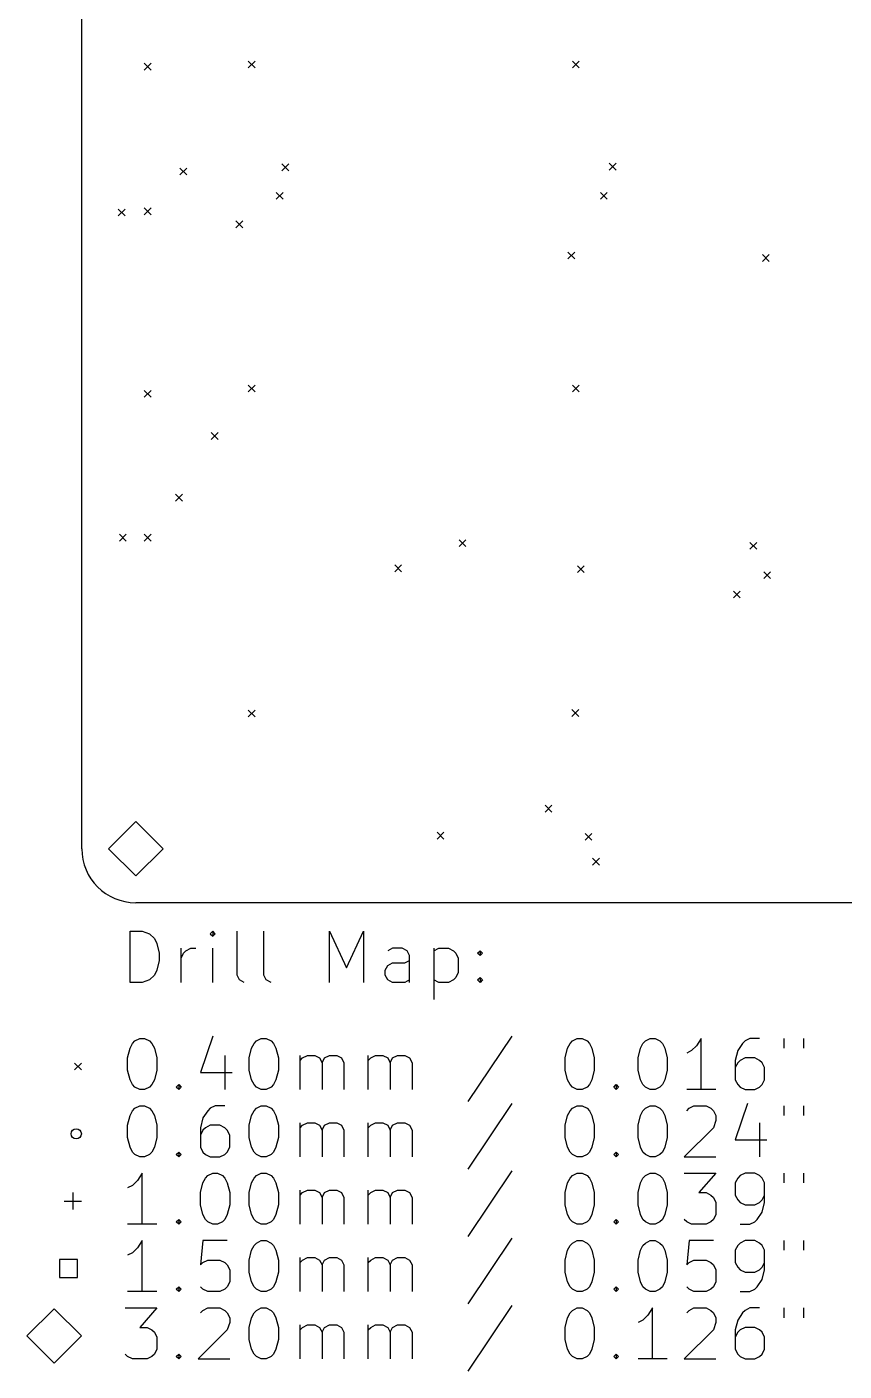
# Model space of a CAD drawing. Extents: x 40 to 137, y -218 to -60.
# Drawn here: x 40.5 to 88.5, y -218 to -139 of the extents above; entities that cross this region are included whole.
import ezdxf

# ---------------------------------------------------------------- set-up
doc = ezdxf.new("R2010")
doc.units = 0
doc.layers.add('BLACK', color=7, linetype='CONTINUOUS')

msp = doc.modelspace()

# ---------------------------------------------------------------- linework, layer by layer
at = {"layer": 'BLACK', "linetype": 'CONTINUOUS'}
for p, q in [((43.688, -187.325), (43.688, -62.738)), ((47.3615, -141.151), (47.7615, -141.551)), ((47.7615, -141.151), (47.3615, -141.551)), ((53.475, -141.024), (53.875, -141.424)), ((53.875, -141.024), (53.475, -141.424)), ((72.525, -141.024), (72.925, -141.424)), ((72.925, -141.024), (72.525, -141.424)), ((49.457, -147.31), (49.857, -147.71)), ((49.857, -147.31), (49.457, -147.71)), ((55.4514, -147.069), (55.8514, -147.469)), ((55.8514, -147.069), (55.4514, -147.469)), ((74.6919, -147.031), (75.0919, -147.431)), ((75.0919, -147.031), (74.6919, -147.431)), ((55.1212, -148.746), (55.5212, -149.146)), ((55.5212, -148.746), (55.1212, -149.146)), ((74.1712, -148.746), (74.5712, -149.146)), ((74.5712, -148.746), (74.1712, -149.146)), ((45.8375, -149.724), (46.2375, -150.124)), ((46.2375, -149.724), (45.8375, -150.124)), ((47.3615, -149.66), (47.7615, -150.06)), ((47.7615, -149.66), (47.3615, -150.06)), ((52.75, -150.422), (53.15, -150.822)), ((53.15, -150.422), (52.75, -150.822)), ((72.2662, -152.251), (72.6662, -152.651)), ((72.6662, -152.251), (72.2662, -152.651)), ((83.6962, -152.403), (84.0962, -152.803)), ((84.0962, -152.403), (83.6962, -152.803)), ((47.3615, -160.391), (47.7615, -160.791)), ((47.7615, -160.391), (47.3615, -160.791)), ((53.475, -160.074), (53.875, -160.474)), ((53.875, -160.074), (53.475, -160.474)), ((72.525, -160.074), (72.925, -160.474)), ((72.925, -160.074), (72.525, -160.474)), ((51.2985, -162.868), (51.6985, -163.268)), ((51.6985, -162.868), (51.2985, -163.268)), ((49.203, -166.487), (49.603, -166.887)), ((49.603, -166.487), (49.203, -166.887)), ((45.901, -168.837), (46.301, -169.237)), ((46.301, -168.837), (45.901, -169.237)), ((47.3615, -168.837), (47.7615, -169.237)), ((47.7615, -168.837), (47.3615, -169.237)), ((65.8654, -169.167), (66.2654, -169.567)), ((66.2654, -169.167), (65.8654, -169.567)), ((82.9596, -169.32), (83.3596, -169.72)), ((83.3596, -169.32), (82.9596, -169.72)), ((62.0808, -170.64), (62.4808, -171.04)), ((62.4808, -170.64), (62.0808, -171.04)), ((72.8198, -170.691), (73.2198, -171.091)), ((73.2198, -170.691), (72.8198, -171.091)), ((83.7724, -171.047), (84.1724, -171.447)), ((84.1724, -171.047), (83.7724, -171.447)), ((81.9944, -172.177), (82.3944, -172.577)), ((82.3944, -172.177), (81.9944, -172.577)), ((53.4702, -179.175), (53.8702, -179.575)), ((53.8702, -179.175), (53.4702, -179.575)), ((72.4948, -179.149), (72.8948, -179.549)), ((72.8948, -179.149), (72.4948, -179.549)), ((70.92, -184.775), (71.32, -185.175)), ((71.32, -184.775), (70.92, -185.175)), ((46.863, -185.725), (45.263, -187.325)), ((48.463, -187.325), (46.863, -185.725)), ((64.57, -186.363), (64.97, -186.763)), ((64.97, -186.363), (64.57, -186.763)), ((73.2695, -186.427), (73.6695, -186.826)), ((73.6695, -186.427), (73.2695, -186.826)), ((45.263, -187.325), (46.863, -188.925)), ((46.863, -188.925), (48.463, -187.325)), ((73.714, -187.887), (74.114, -188.287)), ((74.114, -187.887), (73.714, -188.287)), ((129.54, -190.5), (46.863, -190.5)), ((46.5273, -195.182), (46.5273, -192.182)), ((46.5273, -192.182), (47.2416, -192.182)), ((47.2416, -192.182), (47.6701, -192.325)), ((47.6701, -192.325), (47.9559, -192.611)), ((47.9559, -192.611), (48.0987, -192.896)), ((51.3844, -192.182), (51.2416, -192.325)), ((51.2416, -192.325), (51.3844, -192.468)), ((51.5273, -192.325), (51.3844, -192.182)), ((51.3844, -192.182), (51.3844, -192.468)), ((51.3844, -192.468), (51.5273, -192.325)), ((52.813, -194.754), (52.813, -192.182)), ((54.3844, -194.754), (54.3844, -192.182)), ((58.2416, -195.182), (58.2416, -192.182)), ((58.2416, -192.182), (59.2416, -194.325)), ((59.2416, -194.325), (60.2416, -192.182)), ((60.2416, -192.182), (60.2416, -195.182)), ((48.0987, -192.896), (48.2416, -193.468)), ((48.2416, -193.468), (48.2416, -193.896)), ((49.5273, -195.182), (49.5273, -193.182)), ((49.5273, -193.754), (49.6701, -193.468)), ((49.6701, -193.468), (49.813, -193.325)), ((49.813, -193.325), (50.0987, -193.182)), ((50.0987, -193.182), (50.3844, -193.182)), ((51.3844, -195.182), (51.3844, -193.182)), ((61.9559, -193.182), (61.6701, -193.325)), ((62.5273, -193.182), (61.9559, -193.182)), ((62.813, -193.325), (62.5273, -193.182)), ((62.9559, -193.611), (62.813, -193.325)), ((64.3844, -193.182), (64.3844, -196.182)), ((64.3844, -193.325), (64.6701, -193.182)), ((64.6701, -193.182), (65.2416, -193.182)), ((65.2416, -193.182), (65.5273, -193.325)), ((65.5273, -193.325), (65.6701, -193.468)), ((65.6701, -193.468), (65.813, -193.754)), ((66.9559, -193.468), (67.0987, -193.325)), ((67.0987, -193.611), (66.9559, -193.468)), ((67.0987, -193.325), (67.2416, -193.468)), ((67.0987, -193.325), (67.0987, -193.611)), ((67.2416, -193.468), (67.0987, -193.611)), ((48.2416, -193.896), (48.0987, -194.468)), ((61.5273, -194.468), (61.6701, -194.182)), ((61.6701, -194.182), (61.9559, -194.039)), ((61.9559, -194.039), (62.6701, -194.039)), ((62.6701, -194.039), (62.9559, -193.896)), ((62.9559, -195.182), (62.9559, -193.611)), ((65.813, -193.754), (65.813, -194.611)), ((47.2416, -195.182), (46.5273, -195.182)), ((47.6701, -195.039), (47.2416, -195.182)), ((47.9559, -194.754), (47.6701, -195.039)), ((48.0987, -194.468), (47.9559, -194.754)), ((52.9559, -195.039), (52.813, -194.754)), ((53.2416, -195.182), (52.9559, -195.039)), ((54.5273, -195.039), (54.3844, -194.754)), ((54.813, -195.182), (54.5273, -195.039)), ((61.5273, -194.754), (61.5273, -194.468)), ((61.6701, -195.039), (61.5273, -194.754)), ((61.9559, -195.182), (61.6701, -195.039)), ((62.6701, -195.182), (61.9559, -195.182)), ((62.9559, -195.039), (62.6701, -195.182)), ((64.6701, -195.182), (64.3844, -195.039)), ((65.2416, -195.182), (64.6701, -195.182)), ((65.5273, -195.039), (65.2416, -195.182)), ((65.6701, -194.896), (65.5273, -195.039)), ((65.813, -194.611), (65.6701, -194.896)), ((66.9559, -195.039), (67.0987, -194.896)), ((67.0987, -195.182), (66.9559, -195.039)), ((67.0987, -194.896), (67.2416, -195.039)), ((67.0987, -194.896), (67.0987, -195.182)), ((67.2416, -195.039), (67.0987, -195.182)), ((51.3844, -198.339), (50.6701, -200.482)), ((68.9559, -198.339), (66.3844, -202.196)), ((46.3844, -199.625), (46.5273, -199.054)), ((46.5273, -199.054), (46.6701, -198.768)), ((46.6701, -198.768), (46.813, -198.625)), ((46.813, -198.625), (47.0987, -198.482)), ((47.0987, -198.482), (47.3844, -198.482)), ((47.3844, -198.482), (47.6701, -198.625)), ((47.6701, -198.625), (47.813, -198.768)), ((47.813, -198.768), (47.9559, -199.054)), ((47.9559, -199.054), (48.0987, -199.625)), ((53.5273, -199.625), (53.6701, -199.054)), ((53.6701, -199.054), (53.813, -198.768)), ((53.813, -198.768), (53.9559, -198.625)), ((53.9559, -198.625), (54.2416, -198.482)), ((54.2416, -198.482), (54.5273, -198.482)), ((54.5273, -198.482), (54.813, -198.625)), ((54.813, -198.625), (54.9559, -198.768)), ((54.9559, -198.768), (55.0987, -199.054)), ((55.0987, -199.054), (55.2416, -199.625)), ((72.0987, -199.625), (72.2416, -199.054)), ((72.2416, -199.054), (72.3844, -198.768)), ((72.3844, -198.768), (72.5273, -198.625)), ((72.5273, -198.625), (72.813, -198.482)), ((72.813, -198.482), (73.0987, -198.482)), ((73.0987, -198.482), (73.3844, -198.625)), ((73.3844, -198.625), (73.5273, -198.768)), ((73.5273, -198.768), (73.6701, -199.054)), ((73.6701, -199.054), (73.813, -199.625)), ((76.3844, -199.625), (76.5273, -199.054)), ((76.5273, -199.054), (76.6701, -198.768)), ((76.6701, -198.768), (76.813, -198.625)), ((76.813, -198.625), (77.0987, -198.482)), ((77.0987, -198.482), (77.3844, -198.482)), ((77.3844, -198.482), (77.6701, -198.625)), ((77.6701, -198.625), (77.813, -198.768)), ((77.813, -198.768), (77.9559, -199.054)), ((77.9559, -199.054), (78.0987, -199.625)), ((79.813, -198.911), (79.5273, -199.196)), ((80.0987, -198.482), (79.813, -198.911)), ((80.0987, -201.482), (80.0987, -198.482)), ((82.5273, -198.768), (82.2416, -199.196)), ((82.6701, -198.625), (82.5273, -198.768)), ((82.9559, -198.482), (82.6701, -198.625)), ((83.5273, -198.482), (82.9559, -198.482)), ((84.9559, -198.482), (84.9559, -199.054)), ((86.0987, -198.482), (86.0987, -199.054)), ((43.263, -199.925), (43.663, -200.325)), ((43.663, -199.925), (43.263, -200.325)), ((46.3844, -200.339), (46.3844, -199.625)), ((48.0987, -199.625), (48.0987, -200.339)), ((52.0987, -199.482), (52.0987, -201.482)), ((53.5273, -200.339), (53.5273, -199.625)), ((55.2416, -199.625), (55.2416, -200.339)), ((56.5273, -201.482), (56.5273, -199.482)), ((56.5273, -199.768), (56.6701, -199.625)), ((56.6701, -199.625), (56.9559, -199.482)), ((56.9559, -199.482), (57.3844, -199.482)), ((57.3844, -199.482), (57.6701, -199.625)), ((57.6701, -199.625), (57.813, -199.911)), ((57.813, -199.911), (57.9559, -199.625)), ((57.813, -199.911), (57.813, -201.482)), ((57.9559, -199.625), (58.2416, -199.482)), ((58.2416, -199.482), (58.6701, -199.482)), ((58.6701, -199.482), (58.9559, -199.625)), ((58.9559, -199.625), (59.0987, -199.911)), ((59.0987, -199.911), (59.0987, -201.482)), ((60.5273, -201.482), (60.5273, -199.482)), ((60.5273, -199.768), (60.6701, -199.625)), ((60.6701, -199.625), (60.9559, -199.482)), ((60.9559, -199.482), (61.3844, -199.482)), ((61.3844, -199.482), (61.6701, -199.625)), ((61.6701, -199.625), (61.813, -199.911)), ((61.813, -199.911), (61.9559, -199.625)), ((61.813, -199.911), (61.813, -201.482)), ((61.9559, -199.625), (62.2416, -199.482)), ((62.2416, -199.482), (62.6701, -199.482)), ((62.6701, -199.482), (62.9559, -199.625)), ((62.9559, -199.625), (63.0987, -199.911)), ((63.0987, -199.911), (63.0987, -201.482)), ((72.0987, -200.339), (72.0987, -199.625)), ((73.813, -199.625), (73.813, -200.339)), ((76.3844, -200.339), (76.3844, -199.625)), ((78.0987, -199.625), (78.0987, -200.339)), ((79.5273, -199.196), (79.2416, -199.339)), ((82.2416, -199.196), (82.0987, -199.768)), ((82.0987, -199.768), (82.0987, -200.911)), ((82.2416, -199.911), (82.0987, -200.196)), ((82.3844, -199.768), (82.2416, -199.911)), ((82.6701, -199.625), (82.3844, -199.768)), ((83.2416, -199.625), (82.6701, -199.625)), ((83.5273, -199.768), (83.2416, -199.625)), ((83.6701, -199.911), (83.5273, -199.768)), ((83.813, -200.196), (83.6701, -199.911)), ((46.5273, -200.911), (46.3844, -200.339)), ((48.0987, -200.339), (47.9559, -200.911)), ((50.6701, -200.482), (52.5273, -200.482)), ((53.6701, -200.911), (53.5273, -200.339)), ((55.2416, -200.339), (55.0987, -200.911)), ((72.2416, -200.911), (72.0987, -200.339)), ((73.813, -200.339), (73.6701, -200.911)), ((76.5273, -200.911), (76.3844, -200.339)), ((78.0987, -200.339), (77.9559, -200.911)), ((83.813, -200.911), (83.813, -200.196)), ((46.6701, -201.196), (46.5273, -200.911)), ((46.813, -201.339), (46.6701, -201.196)), ((47.0987, -201.482), (46.813, -201.339)), ((47.3844, -201.482), (47.0987, -201.482)), ((47.6701, -201.339), (47.3844, -201.482)), ((47.813, -201.196), (47.6701, -201.339)), ((47.9559, -200.911), (47.813, -201.196)), ((49.2416, -201.339), (49.3844, -201.196)), ((49.3844, -201.482), (49.2416, -201.339)), ((49.3844, -201.196), (49.5273, -201.339)), ((49.3844, -201.196), (49.3844, -201.482)), ((49.5273, -201.339), (49.3844, -201.482)), ((53.813, -201.196), (53.6701, -200.911)), ((53.9559, -201.339), (53.813, -201.196)), ((54.2416, -201.482), (53.9559, -201.339)), ((54.5273, -201.482), (54.2416, -201.482)), ((54.813, -201.339), (54.5273, -201.482)), ((54.9559, -201.196), (54.813, -201.339)), ((55.0987, -200.911), (54.9559, -201.196)), ((72.3844, -201.196), (72.2416, -200.911)), ((72.5273, -201.339), (72.3844, -201.196)), ((72.813, -201.482), (72.5273, -201.339)), ((73.0987, -201.482), (72.813, -201.482)), ((73.3844, -201.339), (73.0987, -201.482)), ((73.5273, -201.196), (73.3844, -201.339)), ((73.6701, -200.911), (73.5273, -201.196)), ((74.9559, -201.339), (75.0987, -201.196)), ((75.0987, -201.482), (74.9559, -201.339)), ((75.0987, -201.196), (75.2416, -201.339)), ((75.0987, -201.196), (75.0987, -201.482)), ((75.2416, -201.339), (75.0987, -201.482)), ((76.6701, -201.196), (76.5273, -200.911)), ((76.813, -201.339), (76.6701, -201.196)), ((77.0987, -201.482), (76.813, -201.339)), ((77.3844, -201.482), (77.0987, -201.482)), ((77.6701, -201.339), (77.3844, -201.482)), ((77.813, -201.196), (77.6701, -201.339)), ((77.9559, -200.911), (77.813, -201.196)), ((80.9559, -201.482), (79.2416, -201.482)), ((82.0987, -200.911), (82.2416, -201.196)), ((82.2416, -201.196), (82.3844, -201.339)), ((82.3844, -201.339), (82.6701, -201.482)), ((82.6701, -201.482), (83.2416, -201.482)), ((83.2416, -201.482), (83.5273, -201.339)), ((83.5273, -201.339), (83.6701, -201.196)), ((83.6701, -201.196), (83.813, -200.911)), ((46.3844, -203.585), (46.5273, -203.014)), ((46.5273, -203.014), (46.6701, -202.728)), ((46.6701, -202.728), (46.813, -202.585)), ((46.813, -202.585), (47.0987, -202.442)), ((47.0987, -202.442), (47.3844, -202.442)), ((47.3844, -202.442), (47.6701, -202.585)), ((47.6701, -202.585), (47.813, -202.728)), ((47.813, -202.728), (47.9559, -203.014)), ((47.9559, -203.014), (48.0987, -203.585)), ((51.0987, -202.728), (50.813, -203.156)), ((51.2416, -202.585), (51.0987, -202.728)), ((51.5273, -202.442), (51.2416, -202.585)), ((52.0987, -202.442), (51.5273, -202.442)), ((53.5273, -203.585), (53.6701, -203.014)), ((53.6701, -203.014), (53.813, -202.728)), ((53.813, -202.728), (53.9559, -202.585)), ((53.9559, -202.585), (54.2416, -202.442)), ((54.2416, -202.442), (54.5273, -202.442)), ((54.5273, -202.442), (54.813, -202.585)), ((54.813, -202.585), (54.9559, -202.728)), ((54.9559, -202.728), (55.0987, -203.014)), ((55.0987, -203.014), (55.2416, -203.585)), ((68.9559, -202.299), (66.3844, -206.156)), ((72.0987, -203.585), (72.2416, -203.014)), ((72.2416, -203.014), (72.3844, -202.728)), ((72.3844, -202.728), (72.5273, -202.585)), ((72.5273, -202.585), (72.813, -202.442)), ((72.813, -202.442), (73.0987, -202.442)), ((73.0987, -202.442), (73.3844, -202.585)), ((73.3844, -202.585), (73.5273, -202.728)), ((73.5273, -202.728), (73.6701, -203.014)), ((73.6701, -203.014), (73.813, -203.585)), ((76.3844, -203.585), (76.5273, -203.014)), ((76.5273, -203.014), (76.6701, -202.728)), ((76.6701, -202.728), (76.813, -202.585)), ((76.813, -202.585), (77.0987, -202.442)), ((77.0987, -202.442), (77.3844, -202.442)), ((77.3844, -202.442), (77.6701, -202.585)), ((77.6701, -202.585), (77.813, -202.728)), ((77.813, -202.728), (77.9559, -203.014)), ((77.9559, -203.014), (78.0987, -203.585)), ((79.2416, -202.728), (79.3844, -202.585)), ((79.3844, -202.585), (79.6701, -202.442)), ((79.6701, -202.442), (80.3844, -202.442)), ((80.3844, -202.442), (80.6701, -202.585)), ((80.6701, -202.585), (80.813, -202.728)), ((80.813, -202.728), (80.9559, -203.014)), ((80.9559, -203.014), (80.9559, -203.299)), ((82.813, -202.299), (82.0987, -204.442)), ((84.9559, -202.442), (84.9559, -203.014)), ((86.0987, -202.442), (86.0987, -203.014)), ((46.3844, -204.299), (46.3844, -203.585)), ((48.0987, -203.585), (48.0987, -204.299)), ((50.813, -203.156), (50.6701, -203.728)), ((50.6701, -203.728), (50.6701, -204.871)), ((50.813, -203.871), (50.6701, -204.156)), ((50.9559, -203.728), (50.813, -203.871)), ((51.2416, -203.585), (50.9559, -203.728)), ((51.813, -203.585), (51.2416, -203.585)), ((52.0987, -203.728), (51.813, -203.585)), ((52.2416, -203.871), (52.0987, -203.728)), ((52.3844, -204.156), (52.2416, -203.871)), ((53.5273, -204.299), (53.5273, -203.585)), ((55.2416, -203.585), (55.2416, -204.299)), ((56.5273, -205.442), (56.5273, -203.442)), ((56.5273, -203.728), (56.6701, -203.585)), ((56.6701, -203.585), (56.9559, -203.442)), ((56.9559, -203.442), (57.3844, -203.442)), ((57.3844, -203.442), (57.6701, -203.585)), ((57.6701, -203.585), (57.813, -203.871)), ((57.813, -203.871), (57.9559, -203.585)), ((57.813, -203.871), (57.813, -205.442)), ((57.9559, -203.585), (58.2416, -203.442)), ((58.2416, -203.442), (58.6701, -203.442)), ((58.6701, -203.442), (58.9559, -203.585)), ((58.9559, -203.585), (59.0987, -203.871)), ((59.0987, -203.871), (59.0987, -205.442)), ((60.5273, -205.442), (60.5273, -203.442)), ((60.5273, -203.728), (60.6701, -203.585)), ((60.6701, -203.585), (60.9559, -203.442)), ((60.9559, -203.442), (61.3844, -203.442)), ((61.3844, -203.442), (61.6701, -203.585)), ((61.6701, -203.585), (61.813, -203.871)), ((61.813, -203.871), (61.9559, -203.585)), ((61.813, -203.871), (61.813, -205.442)), ((61.9559, -203.585), (62.2416, -203.442)), ((62.2416, -203.442), (62.6701, -203.442)), ((62.6701, -203.442), (62.9559, -203.585)), ((62.9559, -203.585), (63.0987, -203.871)), ((63.0987, -203.871), (63.0987, -205.442)), ((72.0987, -204.299), (72.0987, -203.585)), ((73.813, -203.585), (73.813, -204.299)), ((76.3844, -204.299), (76.3844, -203.585)), ((78.0987, -203.585), (78.0987, -204.299)), ((80.813, -203.728), (79.0987, -205.442)), ((80.9559, -203.299), (80.813, -203.728)), ((83.5273, -203.442), (83.5273, -205.442)), ((46.5273, -204.871), (46.3844, -204.299)), ((48.0987, -204.299), (47.9559, -204.871)), ((52.3844, -204.871), (52.3844, -204.156)), ((53.6701, -204.871), (53.5273, -204.299)), ((55.2416, -204.299), (55.0987, -204.871)), ((72.2416, -204.871), (72.0987, -204.299)), ((73.813, -204.299), (73.6701, -204.871)), ((76.5273, -204.871), (76.3844, -204.299)), ((78.0987, -204.299), (77.9559, -204.871)), ((82.0987, -204.442), (83.9559, -204.442)), ((46.6701, -205.156), (46.5273, -204.871)), ((46.813, -205.299), (46.6701, -205.156)), ((47.0987, -205.442), (46.813, -205.299)), ((47.3844, -205.442), (47.0987, -205.442)), ((47.6701, -205.299), (47.3844, -205.442)), ((47.813, -205.156), (47.6701, -205.299)), ((47.9559, -204.871), (47.813, -205.156)), ((49.2416, -205.299), (49.3844, -205.156)), ((49.3844, -205.442), (49.2416, -205.299)), ((49.3844, -205.156), (49.5273, -205.299)), ((49.3844, -205.156), (49.3844, -205.442)), ((49.5273, -205.299), (49.3844, -205.442)), ((50.6701, -204.871), (50.813, -205.156)), ((50.813, -205.156), (50.9559, -205.299)), ((50.9559, -205.299), (51.2416, -205.442)), ((51.2416, -205.442), (51.813, -205.442)), ((51.813, -205.442), (52.0987, -205.299)), ((52.0987, -205.299), (52.2416, -205.156)), ((52.2416, -205.156), (52.3844, -204.871)), ((53.813, -205.156), (53.6701, -204.871)), ((53.9559, -205.299), (53.813, -205.156)), ((54.2416, -205.442), (53.9559, -205.299)), ((54.5273, -205.442), (54.2416, -205.442)), ((54.813, -205.299), (54.5273, -205.442)), ((54.9559, -205.156), (54.813, -205.299)), ((55.0987, -204.871), (54.9559, -205.156)), ((72.3844, -205.156), (72.2416, -204.871)), ((72.5273, -205.299), (72.3844, -205.156)), ((72.813, -205.442), (72.5273, -205.299)), ((73.0987, -205.442), (72.813, -205.442)), ((73.3844, -205.299), (73.0987, -205.442)), ((73.5273, -205.156), (73.3844, -205.299)), ((73.6701, -204.871), (73.5273, -205.156)), ((74.9559, -205.299), (75.0987, -205.156)), ((75.0987, -205.442), (74.9559, -205.299)), ((75.0987, -205.156), (75.2416, -205.299)), ((75.0987, -205.156), (75.0987, -205.442)), ((75.2416, -205.299), (75.0987, -205.442)), ((76.6701, -205.156), (76.5273, -204.871)), ((76.813, -205.299), (76.6701, -205.156)), ((77.0987, -205.442), (76.813, -205.299)), ((77.3844, -205.442), (77.0987, -205.442)), ((77.6701, -205.299), (77.3844, -205.442)), ((77.813, -205.156), (77.6701, -205.299)), ((77.9559, -204.871), (77.813, -205.156)), ((79.0987, -205.442), (80.9559, -205.442)), ((46.9559, -206.831), (46.6701, -207.116)), ((47.2416, -206.402), (46.9559, -206.831)), ((47.2416, -209.402), (47.2416, -206.402)), ((50.6701, -207.545), (50.813, -206.974)), ((50.813, -206.974), (50.9559, -206.688)), ((50.9559, -206.688), (51.0987, -206.545)), ((51.0987, -206.545), (51.3844, -206.402)), ((51.3844, -206.402), (51.6701, -206.402)), ((51.6701, -206.402), (51.9559, -206.545)), ((51.9559, -206.545), (52.0987, -206.688)), ((52.0987, -206.688), (52.2416, -206.974)), ((52.2416, -206.974), (52.3844, -207.545)), ((53.5273, -207.545), (53.6701, -206.974)), ((53.6701, -206.974), (53.813, -206.688)), ((53.813, -206.688), (53.9559, -206.545)), ((53.9559, -206.545), (54.2416, -206.402)), ((54.2416, -206.402), (54.5273, -206.402)), ((54.5273, -206.402), (54.813, -206.545)), ((54.813, -206.545), (54.9559, -206.688)), ((54.9559, -206.688), (55.0987, -206.974)), ((55.0987, -206.974), (55.2416, -207.545)), ((68.9559, -206.259), (66.3844, -210.116)), ((72.0987, -207.545), (72.2416, -206.974)), ((72.2416, -206.974), (72.3844, -206.688)), ((72.3844, -206.688), (72.5273, -206.545)), ((72.5273, -206.545), (72.813, -206.402)), ((72.813, -206.402), (73.0987, -206.402)), ((73.0987, -206.402), (73.3844, -206.545)), ((73.3844, -206.545), (73.5273, -206.688)), ((73.5273, -206.688), (73.6701, -206.974)), ((73.6701, -206.974), (73.813, -207.545)), ((76.3844, -207.545), (76.5273, -206.974)), ((76.5273, -206.974), (76.6701, -206.688)), ((76.6701, -206.688), (76.813, -206.545)), ((76.813, -206.545), (77.0987, -206.402)), ((77.0987, -206.402), (77.3844, -206.402)), ((77.3844, -206.402), (77.6701, -206.545)), ((77.6701, -206.545), (77.813, -206.688)), ((77.813, -206.688), (77.9559, -206.974)), ((77.9559, -206.974), (78.0987, -207.545)), ((79.0987, -206.402), (80.9559, -206.402)), ((80.9559, -206.402), (79.9559, -207.545)), ((82.2416, -206.688), (82.0987, -206.974)), ((82.0987, -206.974), (82.0987, -207.688)), ((82.3844, -206.545), (82.2416, -206.688)), ((82.6701, -206.402), (82.3844, -206.545)), ((83.2416, -206.402), (82.6701, -206.402)), ((83.5273, -206.545), (83.2416, -206.402)), ((83.6701, -206.688), (83.5273, -206.545)), ((83.813, -206.974), (83.6701, -206.688)), ((83.813, -208.116), (83.813, -206.974)), ((84.9559, -206.402), (84.9559, -206.974)), ((86.0987, -206.402), (86.0987, -206.974)), ((43.163, -207.545), (43.163, -208.545)), ((46.6701, -207.116), (46.3844, -207.259)), ((50.6701, -208.259), (50.6701, -207.545)), ((52.3844, -207.545), (52.3844, -208.259)), ((53.5273, -208.259), (53.5273, -207.545)), ((55.2416, -207.545), (55.2416, -208.259)), ((56.5273, -209.402), (56.5273, -207.402)), ((56.5273, -207.688), (56.6701, -207.545)), ((56.6701, -207.545), (56.9559, -207.402)), ((56.9559, -207.402), (57.3844, -207.402)), ((57.3844, -207.402), (57.6701, -207.545)), ((57.6701, -207.545), (57.813, -207.831)), ((57.813, -207.831), (57.9559, -207.545)), ((57.9559, -207.545), (58.2416, -207.402)), ((58.2416, -207.402), (58.6701, -207.402)), ((58.6701, -207.402), (58.9559, -207.545)), ((58.9559, -207.545), (59.0987, -207.831)), ((60.5273, -209.402), (60.5273, -207.402)), ((60.5273, -207.688), (60.6701, -207.545)), ((60.6701, -207.545), (60.9559, -207.402)), ((60.9559, -207.402), (61.3844, -207.402)), ((61.3844, -207.402), (61.6701, -207.545)), ((61.6701, -207.545), (61.813, -207.831)), ((61.813, -207.831), (61.9559, -207.545)), ((61.9559, -207.545), (62.2416, -207.402)), ((62.2416, -207.402), (62.6701, -207.402)), ((62.6701, -207.402), (62.9559, -207.545)), ((62.9559, -207.545), (63.0987, -207.831)), ((72.0987, -208.259), (72.0987, -207.545)), ((73.813, -207.545), (73.813, -208.259)), ((76.3844, -208.259), (76.3844, -207.545)), ((78.0987, -207.545), (78.0987, -208.259)), ((79.9559, -207.545), (80.3844, -207.545)), ((80.3844, -207.545), (80.6701, -207.688)), ((80.6701, -207.688), (80.813, -207.831)), ((82.0987, -207.688), (82.2416, -207.974)), ((83.6701, -207.974), (83.813, -207.688)), ((42.663, -208.045), (43.663, -208.045)), ((50.813, -208.831), (50.6701, -208.259)), ((52.3844, -208.259), (52.2416, -208.831)), ((53.6701, -208.831), (53.5273, -208.259)), ((55.2416, -208.259), (55.0987, -208.831)), ((57.813, -207.831), (57.813, -209.402)), ((59.0987, -207.831), (59.0987, -209.402)), ((61.813, -207.831), (61.813, -209.402)), ((63.0987, -207.831), (63.0987, -209.402)), ((72.2416, -208.831), (72.0987, -208.259)), ((73.813, -208.259), (73.6701, -208.831)), ((76.5273, -208.831), (76.3844, -208.259)), ((78.0987, -208.259), (77.9559, -208.831)), ((80.813, -207.831), (80.9559, -208.116)), ((80.9559, -208.116), (80.9559, -208.831)), ((82.2416, -207.974), (82.3844, -208.116)), ((82.3844, -208.116), (82.6701, -208.259)), ((82.6701, -208.259), (83.2416, -208.259)), ((83.2416, -208.259), (83.5273, -208.116)), ((83.5273, -208.116), (83.6701, -207.974)), ((83.6701, -208.688), (83.813, -208.116)), ((48.0987, -209.402), (46.3844, -209.402)), ((49.2416, -209.259), (49.3844, -209.116)), ((49.3844, -209.402), (49.2416, -209.259)), ((49.3844, -209.116), (49.5273, -209.259)), ((49.3844, -209.116), (49.3844, -209.402)), ((49.5273, -209.259), (49.3844, -209.402)), ((50.9559, -209.116), (50.813, -208.831)), ((51.0987, -209.259), (50.9559, -209.116)), ((51.3844, -209.402), (51.0987, -209.259)), ((51.6701, -209.402), (51.3844, -209.402)), ((51.9559, -209.259), (51.6701, -209.402)), ((52.0987, -209.116), (51.9559, -209.259)), ((52.2416, -208.831), (52.0987, -209.116)), ((53.813, -209.116), (53.6701, -208.831)), ((53.9559, -209.259), (53.813, -209.116)), ((54.2416, -209.402), (53.9559, -209.259)), ((54.5273, -209.402), (54.2416, -209.402)), ((54.813, -209.259), (54.5273, -209.402)), ((54.9559, -209.116), (54.813, -209.259)), ((55.0987, -208.831), (54.9559, -209.116)), ((72.3844, -209.116), (72.2416, -208.831)), ((72.5273, -209.259), (72.3844, -209.116)), ((72.813, -209.402), (72.5273, -209.259)), ((73.0987, -209.402), (72.813, -209.402)), ((73.3844, -209.259), (73.0987, -209.402)), ((73.5273, -209.116), (73.3844, -209.259)), ((73.6701, -208.831), (73.5273, -209.116)), ((74.9559, -209.259), (75.0987, -209.116)), ((75.0987, -209.402), (74.9559, -209.259)), ((75.0987, -209.116), (75.2416, -209.259)), ((75.0987, -209.116), (75.0987, -209.402)), ((75.2416, -209.259), (75.0987, -209.402)), ((76.6701, -209.116), (76.5273, -208.831)), ((76.813, -209.259), (76.6701, -209.116)), ((77.0987, -209.402), (76.813, -209.259)), ((77.3844, -209.402), (77.0987, -209.402)), ((77.6701, -209.259), (77.3844, -209.402)), ((77.813, -209.116), (77.6701, -209.259)), ((77.9559, -208.831), (77.813, -209.116)), ((79.2416, -209.259), (79.0987, -209.116)), ((79.5273, -209.402), (79.2416, -209.259)), ((80.3844, -209.402), (79.5273, -209.402)), ((80.6701, -209.259), (80.3844, -209.402)), ((80.813, -209.116), (80.6701, -209.259)), ((80.9559, -208.831), (80.813, -209.116)), ((82.3844, -209.402), (82.9559, -209.402)), ((82.9559, -209.402), (83.2416, -209.259)), ((83.2416, -209.259), (83.3844, -209.116)), ((83.3844, -209.116), (83.6701, -208.688)), ((46.9559, -210.791), (46.6701, -211.076)), ((47.2416, -210.362), (46.9559, -210.791)), ((47.2416, -213.362), (47.2416, -210.362)), ((50.813, -210.362), (50.6701, -211.791)), ((52.2416, -210.362), (50.813, -210.362)), ((53.5273, -211.505), (53.6701, -210.934)), ((53.6701, -210.934), (53.813, -210.648)), ((53.813, -210.648), (53.9559, -210.505)), ((53.9559, -210.505), (54.2416, -210.362)), ((54.2416, -210.362), (54.5273, -210.362)), ((54.5273, -210.362), (54.813, -210.505)), ((54.813, -210.505), (54.9559, -210.648)), ((54.9559, -210.648), (55.0987, -210.934)), ((55.0987, -210.934), (55.2416, -211.505)), ((68.9559, -210.219), (66.3844, -214.076)), ((72.0987, -211.505), (72.2416, -210.934)), ((72.2416, -210.934), (72.3844, -210.648)), ((72.3844, -210.648), (72.5273, -210.505)), ((72.5273, -210.505), (72.813, -210.362)), ((72.813, -210.362), (73.0987, -210.362)), ((73.0987, -210.362), (73.3844, -210.505)), ((73.3844, -210.505), (73.5273, -210.648)), ((73.5273, -210.648), (73.6701, -210.934)), ((73.6701, -210.934), (73.813, -211.505)), ((76.3844, -211.505), (76.5273, -210.934)), ((76.5273, -210.934), (76.6701, -210.648)), ((76.6701, -210.648), (76.813, -210.505)), ((76.813, -210.505), (77.0987, -210.362)), ((77.0987, -210.362), (77.3844, -210.362)), ((77.3844, -210.362), (77.6701, -210.505)), ((77.6701, -210.505), (77.813, -210.648)), ((77.813, -210.648), (77.9559, -210.934)), ((77.9559, -210.934), (78.0987, -211.505)), ((79.3844, -210.362), (79.2416, -211.791)), ((80.813, -210.362), (79.3844, -210.362)), ((82.2416, -210.648), (82.0987, -210.934)), ((82.0987, -210.934), (82.0987, -211.648)), ((82.3844, -210.505), (82.2416, -210.648)), ((82.6701, -210.362), (82.3844, -210.505)), ((83.2416, -210.362), (82.6701, -210.362)), ((83.5273, -210.505), (83.2416, -210.362)), ((83.6701, -210.648), (83.5273, -210.505)), ((83.813, -210.934), (83.6701, -210.648)), ((83.813, -212.076), (83.813, -210.934)), ((84.9559, -210.362), (84.9559, -210.934)), ((86.0987, -210.362), (86.0987, -210.934)), ((43.4433, -211.475), (42.3827, -211.475)), ((42.3827, -211.475), (42.3827, -212.535)), ((43.4433, -212.535), (43.4433, -211.475)), ((46.6701, -211.076), (46.3844, -211.219)), ((50.6701, -211.791), (50.813, -211.648)), ((50.813, -211.648), (51.0987, -211.505)), ((51.0987, -211.505), (51.813, -211.505)), ((51.813, -211.505), (52.0987, -211.648)), ((52.0987, -211.648), (52.2416, -211.791)), ((53.5273, -212.219), (53.5273, -211.505)), ((55.2416, -211.505), (55.2416, -212.219)), ((56.5273, -213.362), (56.5273, -211.362)), ((56.5273, -211.648), (56.6701, -211.505)), ((56.6701, -211.505), (56.9559, -211.362)), ((56.9559, -211.362), (57.3844, -211.362)), ((57.3844, -211.362), (57.6701, -211.505)), ((57.6701, -211.505), (57.813, -211.791)), ((57.813, -211.791), (57.9559, -211.505)), ((57.9559, -211.505), (58.2416, -211.362)), ((58.2416, -211.362), (58.6701, -211.362)), ((58.6701, -211.362), (58.9559, -211.505)), ((58.9559, -211.505), (59.0987, -211.791)), ((60.5273, -213.362), (60.5273, -211.362)), ((60.5273, -211.648), (60.6701, -211.505)), ((60.6701, -211.505), (60.9559, -211.362)), ((60.9559, -211.362), (61.3844, -211.362)), ((61.3844, -211.362), (61.6701, -211.505)), ((61.6701, -211.505), (61.813, -211.791)), ((61.813, -211.791), (61.9559, -211.505)), ((61.9559, -211.505), (62.2416, -211.362)), ((62.2416, -211.362), (62.6701, -211.362)), ((62.6701, -211.362), (62.9559, -211.505)), ((62.9559, -211.505), (63.0987, -211.791)), ((72.0987, -212.219), (72.0987, -211.505)), ((73.813, -211.505), (73.813, -212.219)), ((76.3844, -212.219), (76.3844, -211.505)), ((78.0987, -211.505), (78.0987, -212.219)), ((79.2416, -211.791), (79.3844, -211.648)), ((79.3844, -211.648), (79.6701, -211.505)), ((79.6701, -211.505), (80.3844, -211.505)), ((80.3844, -211.505), (80.6701, -211.648)), ((80.6701, -211.648), (80.813, -211.791)), ((82.0987, -211.648), (82.2416, -211.934)), ((83.6701, -211.934), (83.813, -211.648)), ((42.3827, -212.535), (43.4433, -212.535)), ((52.2416, -211.791), (52.3844, -212.076)), ((52.3844, -212.076), (52.3844, -212.791)), ((53.6701, -212.791), (53.5273, -212.219)), ((55.2416, -212.219), (55.0987, -212.791)), ((57.813, -211.791), (57.813, -213.362)), ((59.0987, -211.791), (59.0987, -213.362)), ((61.813, -211.791), (61.813, -213.362)), ((63.0987, -211.791), (63.0987, -213.362)), ((72.2416, -212.791), (72.0987, -212.219)), ((73.813, -212.219), (73.6701, -212.791)), ((76.5273, -212.791), (76.3844, -212.219)), ((78.0987, -212.219), (77.9559, -212.791)), ((80.813, -211.791), (80.9559, -212.076)), ((80.9559, -212.076), (80.9559, -212.791)), ((82.2416, -211.934), (82.3844, -212.076)), ((82.3844, -212.076), (82.6701, -212.219)), ((82.6701, -212.219), (83.2416, -212.219)), ((83.2416, -212.219), (83.5273, -212.076)), ((83.5273, -212.076), (83.6701, -211.934)), ((83.6701, -212.648), (83.813, -212.076)), ((49.2416, -213.219), (49.3844, -213.076)), ((49.3844, -213.362), (49.2416, -213.219)), ((49.3844, -213.076), (49.5273, -213.219)), ((49.3844, -213.076), (49.3844, -213.362)), ((49.5273, -213.219), (49.3844, -213.362)), ((50.813, -213.219), (50.6701, -213.076)), ((51.0987, -213.362), (50.813, -213.219)), ((52.0987, -213.219), (51.813, -213.362)), ((52.2416, -213.076), (52.0987, -213.219)), ((52.3844, -212.791), (52.2416, -213.076)), ((53.813, -213.076), (53.6701, -212.791)), ((53.9559, -213.219), (53.813, -213.076)), ((54.2416, -213.362), (53.9559, -213.219)), ((54.813, -213.219), (54.5273, -213.362)), ((54.9559, -213.076), (54.813, -213.219)), ((55.0987, -212.791), (54.9559, -213.076)), ((72.3844, -213.076), (72.2416, -212.791)), ((72.5273, -213.219), (72.3844, -213.076)), ((72.813, -213.362), (72.5273, -213.219)), ((73.3844, -213.219), (73.0987, -213.362)), ((73.5273, -213.076), (73.3844, -213.219)), ((73.6701, -212.791), (73.5273, -213.076)), ((74.9559, -213.219), (75.0987, -213.076)), ((75.0987, -213.362), (74.9559, -213.219)), ((75.0987, -213.076), (75.2416, -213.219)), ((75.0987, -213.076), (75.0987, -213.362)), ((75.2416, -213.219), (75.0987, -213.362)), ((76.6701, -213.076), (76.5273, -212.791)), ((76.813, -213.219), (76.6701, -213.076)), ((77.0987, -213.362), (76.813, -213.219)), ((77.6701, -213.219), (77.3844, -213.362)), ((77.813, -213.076), (77.6701, -213.219)), ((77.9559, -212.791), (77.813, -213.076)), ((79.3844, -213.219), (79.2416, -213.076)), ((79.6701, -213.362), (79.3844, -213.219)), ((80.6701, -213.219), (80.3844, -213.362)), ((80.813, -213.076), (80.6701, -213.219)), ((80.9559, -212.791), (80.813, -213.076)), ((82.9559, -213.362), (83.2416, -213.219)), ((83.2416, -213.219), (83.3844, -213.076)), ((83.3844, -213.076), (83.6701, -212.648)), ((48.0987, -213.362), (46.3844, -213.362)), ((51.813, -213.362), (51.0987, -213.362)), ((54.5273, -213.362), (54.2416, -213.362)), ((73.0987, -213.362), (72.813, -213.362)), ((77.3844, -213.362), (77.0987, -213.362)), ((80.3844, -213.362), (79.6701, -213.362)), ((82.3844, -213.362), (82.9559, -213.362)), ((42.063, -214.365), (40.463, -215.965)), ((43.663, -215.965), (42.063, -214.365)), ((46.2416, -214.322), (48.0987, -214.322)), ((48.0987, -214.322), (47.0987, -215.465)), ((50.6701, -214.608), (50.813, -214.465)), ((50.813, -214.465), (51.0987, -214.322)), ((51.0987, -214.322), (51.813, -214.322)), ((51.813, -214.322), (52.0987, -214.465)), ((52.0987, -214.465), (52.2416, -214.608)), ((52.2416, -214.608), (52.3844, -214.894)), ((52.3844, -214.894), (52.3844, -215.179)), ((53.5273, -215.465), (53.6701, -214.894)), ((53.6701, -214.894), (53.813, -214.608)), ((53.813, -214.608), (53.9559, -214.465)), ((53.9559, -214.465), (54.2416, -214.322)), ((54.2416, -214.322), (54.5273, -214.322)), ((54.5273, -214.322), (54.813, -214.465)), ((54.813, -214.465), (54.9559, -214.608)), ((54.9559, -214.608), (55.0987, -214.894)), ((55.0987, -214.894), (55.2416, -215.465)), ((68.9559, -214.179), (66.3844, -218.036)), ((72.0987, -215.465), (72.2416, -214.894)), ((72.2416, -214.894), (72.3844, -214.608)), ((72.3844, -214.608), (72.5273, -214.465)), ((72.5273, -214.465), (72.813, -214.322)), ((72.813, -214.322), (73.0987, -214.322)), ((73.0987, -214.322), (73.3844, -214.465)), ((73.3844, -214.465), (73.5273, -214.608)), ((73.5273, -214.608), (73.6701, -214.894)), ((73.6701, -214.894), (73.813, -215.465)), ((76.9559, -214.751), (76.6701, -215.036)), ((77.2416, -214.322), (76.9559, -214.751)), ((77.2416, -217.322), (77.2416, -214.322)), ((79.2416, -214.608), (79.3844, -214.465)), ((79.3844, -214.465), (79.6701, -214.322)), ((79.6701, -214.322), (80.3844, -214.322)), ((80.3844, -214.322), (80.6701, -214.465)), ((80.6701, -214.465), (80.813, -214.608)), ((80.813, -214.608), (80.9559, -214.894)), ((80.9559, -214.894), (80.9559, -215.179)), ((82.5273, -214.608), (82.2416, -215.036)), ((82.6701, -214.465), (82.5273, -214.608)), ((82.9559, -214.322), (82.6701, -214.465)), ((83.5273, -214.322), (82.9559, -214.322)), ((84.9559, -214.322), (84.9559, -214.894)), ((86.0987, -214.322), (86.0987, -214.894)), ((47.0987, -215.465), (47.5273, -215.465)), ((47.5273, -215.465), (47.813, -215.608)), ((47.813, -215.608), (47.9559, -215.751)), ((52.2416, -215.608), (50.5273, -217.322)), ((52.3844, -215.179), (52.2416, -215.608)), ((53.5273, -216.179), (53.5273, -215.465)), ((55.2416, -215.465), (55.2416, -216.179)), ((56.5273, -217.322), (56.5273, -215.322)), ((56.5273, -215.608), (56.6701, -215.465)), ((56.6701, -215.465), (56.9559, -215.322)), ((56.9559, -215.322), (57.3844, -215.322)), ((57.3844, -215.322), (57.6701, -215.465)), ((57.6701, -215.465), (57.813, -215.751)), ((57.813, -215.751), (57.9559, -215.465)), ((57.9559, -215.465), (58.2416, -215.322)), ((58.2416, -215.322), (58.6701, -215.322)), ((58.6701, -215.322), (58.9559, -215.465)), ((58.9559, -215.465), (59.0987, -215.751)), ((60.5273, -217.322), (60.5273, -215.322)), ((60.5273, -215.608), (60.6701, -215.465)), ((60.6701, -215.465), (60.9559, -215.322)), ((60.9559, -215.322), (61.3844, -215.322)), ((61.3844, -215.322), (61.6701, -215.465)), ((61.6701, -215.465), (61.813, -215.751)), ((61.813, -215.751), (61.9559, -215.465)), ((61.9559, -215.465), (62.2416, -215.322)), ((62.2416, -215.322), (62.6701, -215.322)), ((62.6701, -215.322), (62.9559, -215.465)), ((62.9559, -215.465), (63.0987, -215.751)), ((72.0987, -216.179), (72.0987, -215.465)), ((73.813, -215.465), (73.813, -216.179)), ((76.6701, -215.036), (76.3844, -215.179)), ((80.813, -215.608), (79.0987, -217.322)), ((80.9559, -215.179), (80.813, -215.608)), ((82.2416, -215.036), (82.0987, -215.608)), ((82.0987, -215.608), (82.0987, -216.751)), ((82.3844, -215.608), (82.2416, -215.751)), ((82.6701, -215.465), (82.3844, -215.608)), ((83.2416, -215.465), (82.6701, -215.465)), ((83.5273, -215.608), (83.2416, -215.465)), ((83.6701, -215.751), (83.5273, -215.608)), ((40.463, -215.965), (42.063, -217.565)), ((42.063, -217.565), (43.663, -215.965)), ((47.9559, -215.751), (48.0987, -216.036)), ((48.0987, -216.036), (48.0987, -216.751)), ((53.6701, -216.751), (53.5273, -216.179)), ((55.2416, -216.179), (55.0987, -216.751)), ((57.813, -215.751), (57.813, -217.322)), ((59.0987, -215.751), (59.0987, -217.322)), ((61.813, -215.751), (61.813, -217.322)), ((63.0987, -215.751), (63.0987, -217.322)), ((72.2416, -216.751), (72.0987, -216.179)), ((73.813, -216.179), (73.6701, -216.751)), ((82.2416, -215.751), (82.0987, -216.036)), ((83.813, -216.036), (83.6701, -215.751)), ((83.813, -216.751), (83.813, -216.036)), ((46.3844, -217.179), (46.2416, -217.036)), ((46.6701, -217.322), (46.3844, -217.179)), ((47.813, -217.179), (47.5273, -217.322)), ((47.9559, -217.036), (47.813, -217.179)), ((48.0987, -216.751), (47.9559, -217.036)), ((49.2416, -217.179), (49.3844, -217.036)), ((49.3844, -217.322), (49.2416, -217.179)), ((49.3844, -217.036), (49.5273, -217.179)), ((49.3844, -217.036), (49.3844, -217.322)), ((49.5273, -217.179), (49.3844, -217.322)), ((53.813, -217.036), (53.6701, -216.751)), ((53.9559, -217.179), (53.813, -217.036)), ((54.2416, -217.322), (53.9559, -217.179)), ((54.813, -217.179), (54.5273, -217.322)), ((54.9559, -217.036), (54.813, -217.179)), ((55.0987, -216.751), (54.9559, -217.036)), ((72.3844, -217.036), (72.2416, -216.751)), ((72.5273, -217.179), (72.3844, -217.036)), ((72.813, -217.322), (72.5273, -217.179)), ((73.3844, -217.179), (73.0987, -217.322)), ((73.5273, -217.036), (73.3844, -217.179)), ((73.6701, -216.751), (73.5273, -217.036)), ((74.9559, -217.179), (75.0987, -217.036)), ((75.0987, -217.322), (74.9559, -217.179)), ((75.0987, -217.036), (75.2416, -217.179)), ((75.0987, -217.036), (75.0987, -217.322)), ((75.2416, -217.179), (75.0987, -217.322)), ((82.0987, -216.751), (82.2416, -217.036)), ((82.2416, -217.036), (82.3844, -217.179)), ((82.3844, -217.179), (82.6701, -217.322)), ((83.2416, -217.322), (83.5273, -217.179)), ((83.5273, -217.179), (83.6701, -217.036)), ((83.6701, -217.036), (83.813, -216.751)), ((47.5273, -217.322), (46.6701, -217.322)), ((50.5273, -217.322), (52.3844, -217.322)), ((54.5273, -217.322), (54.2416, -217.322)), ((73.0987, -217.322), (72.813, -217.322)), ((78.0987, -217.322), (76.3844, -217.322)), ((79.0987, -217.322), (80.9559, -217.322)), ((82.6701, -217.322), (83.2416, -217.322))]:
    msp.add_line(p, q, dxfattribs=at)
at = {"layer": 'BLACK'}
msp.add_circle((43.363, -204.085), 0.3, dxfattribs=at)
msp.add_arc((46.863, -187.325), 3.175, 180, 270, dxfattribs=at)

doc.saveas('drawing.dxf')
